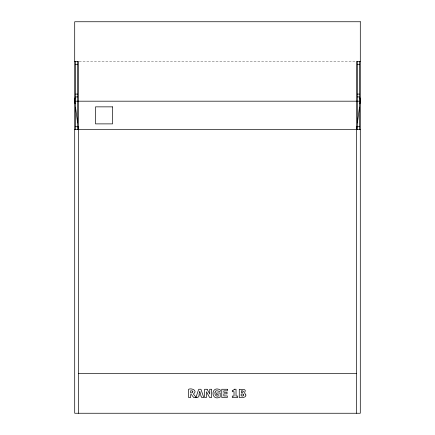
<?xml version="1.0" encoding="UTF-8"?>
<svg xmlns="http://www.w3.org/2000/svg" width="435" height="435" viewBox="0 0 435 435"><rect width="100%" height="100%" fill="white"/><g stroke="black" fill="none" stroke-linecap="round" stroke-linejoin="round"><path stroke-width="0.33" stroke-dasharray="2.17 1.63" d="M79.165 61.465L355.835 61.465"/><path stroke-width="0.65" d="M75.027 97.821L74.706 101.186L75.059 103.824M356.51 129.554L356.95 126.253M357.391 122.958L359.5 107.124M359.941 103.824L360.294 101.186L359.973 97.821M195.913 397.514L198.703 389.271L200.959 389.271L203.743 397.514L201.612 397.514L201.1 395.828L198.507 395.828L197.99 397.514L193.667 397.514L191.367 394.491L190.628 394.491L190.628 397.514L188.567 397.514L188.567 389.271C191.83 387.759 198.023 390.755 193.417 394.007L196.19 397.514M74.706 61.465L78.49 61.465L78.49 413.25M360.294 61.465L356.51 61.465L356.51 413.25M75.652 64.304L77.544 64.304M357.456 64.304L359.348 64.304M75.652 94.09L77.544 94.09M357.456 94.09L359.348 94.09M75.652 96.929L77.544 96.929M357.456 96.929L359.348 96.929M75.385 101.186L359.614 101.186M75.652 126.715L77.544 126.715M357.456 126.715L359.348 126.715M74.706 129.554L360.294 129.554M78.49 373.534L356.51 373.534M75.5 107.124L77.609 122.958M78.05 126.253L78.49 129.554M359.348 61.465L359.348 129.554M357.456 61.465L357.456 129.554M77.544 61.465L77.544 129.554M75.652 61.465L75.652 129.554M215.01 392.718C214.466 394.686 216.173 396.6 218.191 396.149L218.191 394.529L216.586 394.529L216.586 392.984L220.192 392.984L220.192 397.046C210.611 401.744 210.681 385.002 220.159 389.836C221.475 394.181 215.407 387.819 215.01 392.718M245.873 394.991L245.818 395.567A2.202 2.202 0 0 1 245.014 396.84L243.361 397.476L239.277 397.514L239.277 389.271L244.448 389.629A1.588 1.588 0 0 1 245.269 390.695C244.361 394.355 244.1 391.598 245.873 394.991M192.857 391.794L192.466 392.729L190.628 393.006L190.628 390.788L192.341 390.913L192.857 391.794M243.219 391.598L242.784 392.397L241.338 392.522L241.338 390.782L242.801 390.886L243.219 391.598M243.741 394.953C243.404 396.78 239.897 396.464 241.338 393.936L243.121 394.023L243.741 394.953M234.226 389.243L233.644 390.162L232.285 390.369L232.285 391.717L234.025 391.717L234.025 396.073L232.285 396.073L232.285 397.514L237.733 397.514L237.733 396.073L236.031 396.073L236.031 389.243L234.226 389.243M199.801 391.614L198.958 394.333L200.644 394.333L199.801 391.614M360.294 21.75L74.706 21.75L74.706 413.25L360.294 413.25L360.294 21.75M112.534 106.858L95.51 106.858L95.51 123.883L112.534 123.883L112.534 106.858M207.109 389.271L204.564 389.271L204.564 397.514L206.462 397.514L206.462 391.766L209.637 397.514L211.633 397.514L211.633 389.271L209.735 389.271L209.735 393.99L207.109 389.271M227.331 389.271L221.758 389.271L221.758 397.514L227.331 397.514L227.331 395.942L223.818 395.942L223.818 393.86L227.054 393.86L227.054 392.288L223.818 392.288L223.818 390.842L227.331 390.842L227.331 389.271"/></g></svg>
